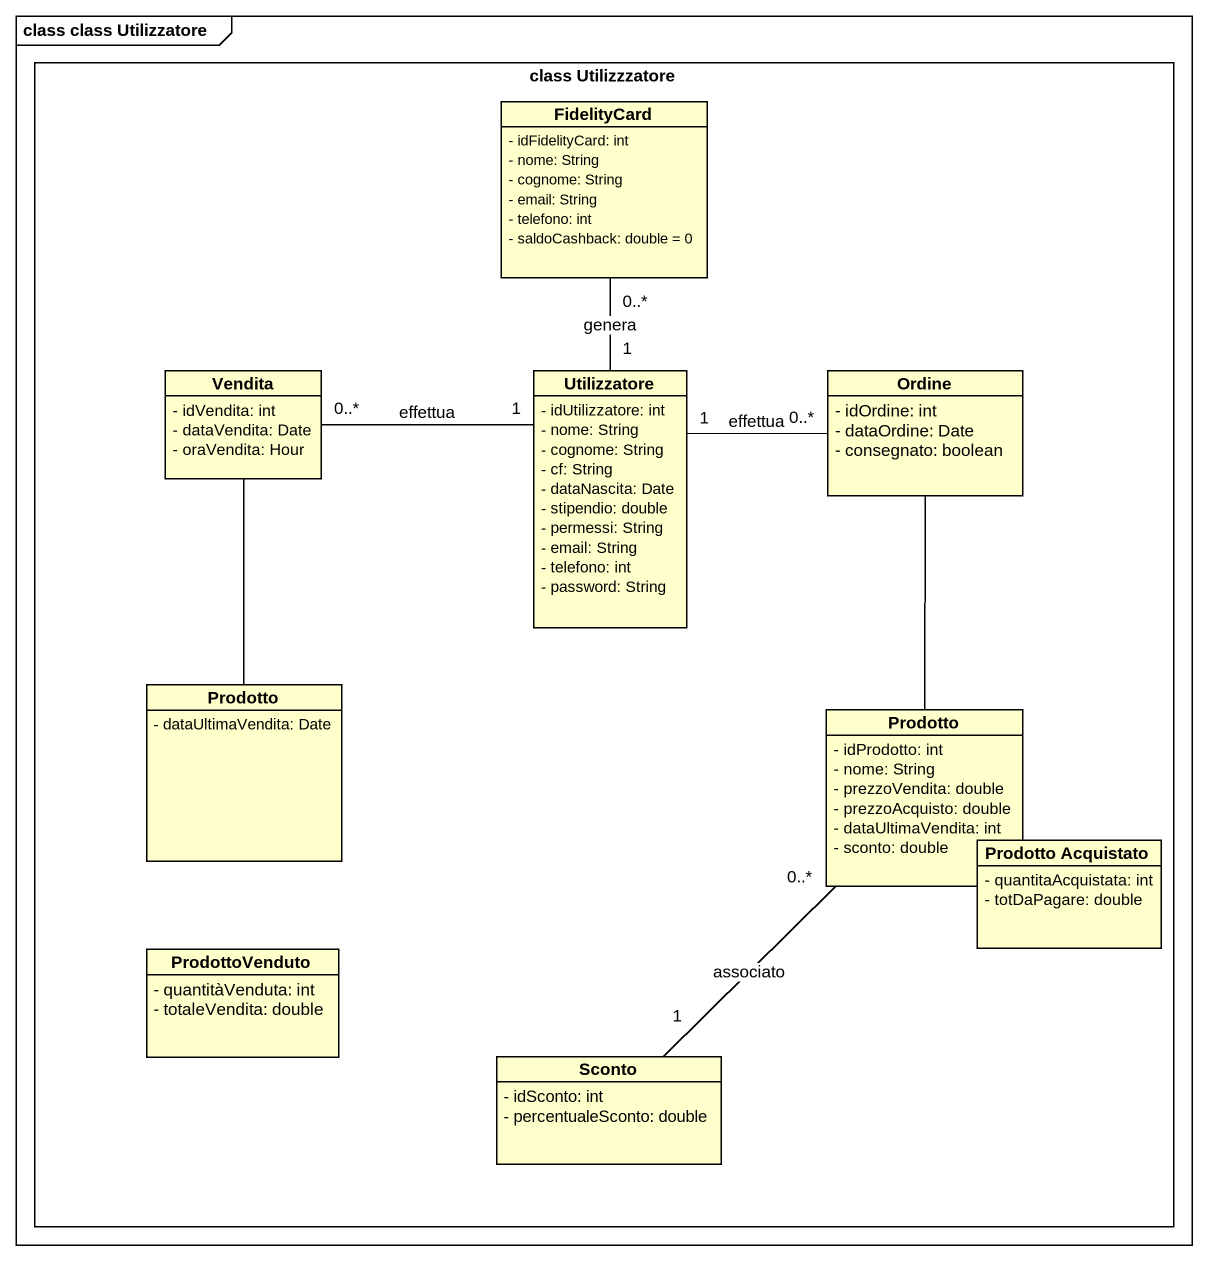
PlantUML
@startuml
mainframe class class Utilizzatore
hide circle
hide empty members
skinparam classAttributeIconSize 0
rectangle "class Utilizzzatore" as class_Utilizzzatore {
  class FidelityCard {
    - idFidelityCard: int
    - nome: String
    - cognome: String
    - email: String
    - telefono: int
    - saldoCashback: double = 0
  }
  class Vendita {
    - idVendita: int
    - dataVendita: Date
    - oraVendita: Hour
  }
  class Utilizzatore {
    - idUtilizzatore: int
    - nome: String
    - cognome: String
    - cf: String
    - dataNascita: Date
    - stipendio: double
    - permessi: String
    - email: String
    - telefono: int
    - password: String
  }
  class Ordine {
    - idOrdine: int
    - dataOrdine: Date
    - consegnato: boolean
  }
  class Prodotto {
    - dataUltimaVendita: Date
  }
  class "Prodotto" as Prodotto_2 {
    - idProdotto: int
    - nome: String
    - prezzoVendita: double
    - prezzoAcquisto: double
    - dataUltimaVendita: int
    - sconto: double
  }
  class "Prodotto Acquistato" as Prodotto_Acquistato {
    - quantitaAcquistata: int
    - totDaPagare: double
  }
  class ProdottoVenduto {
    - quantitàVenduta: int
    - totaleVendita: double
  }
  class Sconto {
    - idSconto: int
    - percentualeSconto: double
  }
}
Vendita -- Prodotto
Utilizzatore "1" -up- "0..*" FidelityCard : genera
Utilizzatore "1" -left- "0..*" Vendita : effettua
Utilizzatore "1" -right- "0..*" Ordine : effettua
Ordine -- Prodotto_2
Prodotto_2 "0..*" -- "1" Sconto : associato
@enduml
